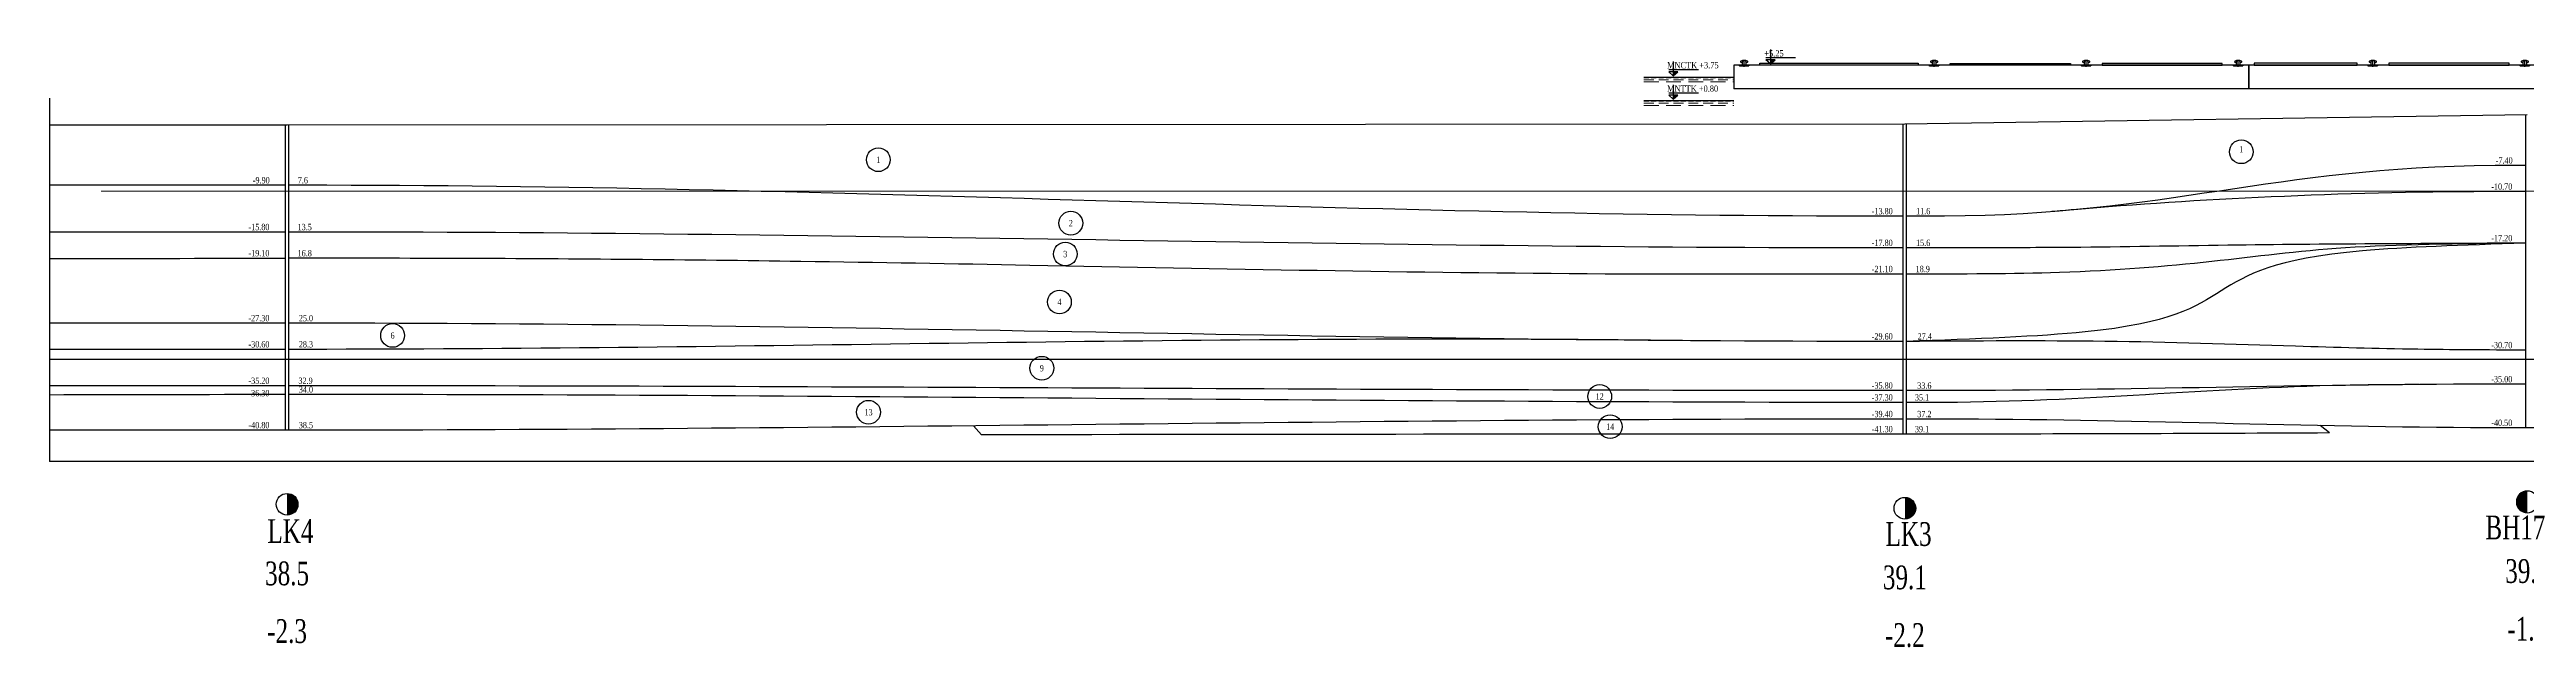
# Model space of a CAD drawing. Extents: x -57534 to 10615, y -13723 to 96319.
# Drawn here: x -57534 to -26254, y 88775 to 96319 of the extents above; entities that cross this region are included whole.
import ezdxf
from ezdxf.enums import TextEntityAlignment as Align

# ---------------------------------------------------------------- set-up
doc = ezdxf.new("R2010")
doc.units = 0
doc.header["$LTSCALE"] = 5
doc.header["$MEASUREMENT"] = 0
doc.linetypes.add('CENTER2', pattern=[1.125, 0.75, -0.125, 0.125, -0.125])
doc.linetypes.add('HIDDEN', pattern=[0.375, 0.25, -0.125])
for name, color, linetype in [('1', 1, 'CONTINUOUS'), ('2', 7, 'CONTINUOUS'), ('3', 3, 'CONTINUOUS'), ('4', 8, 'CONTINUOUS'), ('BORDER', 2, 'CONTINUOUS'), ('CENTER', 9, 'CENTER2'), ('DIMENSION', 4, 'CONTINUOUS'), ('HATCH', 7, 'CONTINUOUS'), ('HIDDEN', 4, 'HIDDEN'), ('Kich thuoc', 4, 'CONTINUOUS'), ('netmanh', 254, 'CONTINUOUS')]:
    doc.layers.add(name, color=color, linetype=linetype)
doc.layers.add('harch', color=8, linetype='CONTINUOUS', lineweight=5)
doc.layers.add('KHUAT', color=235, linetype='HIDDEN', lineweight=18)
doc.styles.add('THUONG', font='vntimeh.shx', dxfattribs={"width": 0.65})

# ---------------------------------------------------------------- blocks, each defined once
blk = doc.blocks.new('bhole1')
at = {"layer": '3'}
blk.add_hatch(color=256, dxfattribs=at).paths.add_polyline_path([(0, 1.37), (0, -1.37, 0.414214), (1.37, 0, 0.414214)])
blk.add_circle((0, 0), 1.37, dxfattribs=at)
blk = doc.blocks.new('CT')
at = {"layer": 'Kich thuoc'}
h = blk.add_hatch(color=256, dxfattribs=at)
h.paths.add_polyline_path([(1108730, 94213), (1108803, 94213), (1108730, 94150)])
edge = h.paths.add_edge_path()
edge.add_line((1108730, 94250), (1108744, 94250))
edge.add_ellipse((1108730, 94250), major_axis=(0, 13.6), ratio=1, start_angle=180.0639, end_angle=270.0639, ccw=False)
edge.add_line((1108730, 94236), (1108730, 94250))
edge = h.paths.add_edge_path()
edge.add_ellipse((1108730, 94250), major_axis=(-0.1, 13.6), ratio=1, start_angle=269.7373, end_angle=359.7373, ccw=False)
edge.add_line((1108744, 94250), (1108730, 94250))
edge.add_line((1108730, 94250), (1108730, 94263))
edge = h.paths.add_edge_path()
edge.add_line((1108730, 94263), (1108730, 94250))
edge.add_line((1108730, 94250), (1108716, 94250))
edge.add_ellipse((1108730, 94250), major_axis=(0.1, 13.6), ratio=1, start_angle=0.2109, end_angle=90.2109, ccw=False)
edge = h.paths.add_edge_path()
edge.add_line((1108716, 94250), (1108730, 94250))
edge.add_line((1108730, 94250), (1108730, 94236))
edge.add_ellipse((1108730, 94250), major_axis=(-0.1, 13.6), ratio=1, start_angle=89.7406, end_angle=179.7406, ccw=False)
for p, q in [((1108657, 94250), (1109126, 94250)), ((1108730, 94377), (1108730, 94150)), ((1108730, 94150), (1108657, 94213)), ((1108803, 94213), (1108657, 94213)), ((1108730, 94150), (1108803, 94213))]:
    blk.add_line(p, q, dxfattribs=at)
blk = doc.blocks.new('cd')
at = {"layer": 'DIMENSION', "xscale": 0.8000000000029103, "yscale": 0.8000000000029103, "zscale": 0.8}
blk.add_blockref('CT', (-886984, -75400), dxfattribs=at)
at = {"layer": 'DIMENSION', "ltscale": 5, "style": 'THUONG', "width": 0.65}
blk.add_attdef('QQQ', (20, 20), '', height=80, dxfattribs=at)
blk = doc.blocks.new('BN_D')
at = {"layer": 'BORDER'}
for points in [[(-38, 4, 0.414214), (-40, 2), (-40, 0)], [(40, 0), (40, 2, 0.414214), (38, 4), (-38, 4, 0.414214)], [(-16, 16, 0.11044), (-18, 27, 0.290485), (-22, 29), (-26, 29, -0.777074), (-28, 37, -0.254902), (28, 37, -0.777074), (26, 29), (22, 29, 0.290485), (18, 27, 0.11044), (16, 16, 0.11044)], [(-23, 4, 0.414214), (-16, 12), (-16, 28, -1), (16, 28), (16, 12, 0.414214), (23, 4, 0.414214)]]:
    blk.add_lwpolyline(points, format="xyb", dxfattribs=at)
at = {"layer": 'CENTER'}
blk.add_line((0, -9), (0, 49), dxfattribs=at)
at = {"layer": 'HIDDEN'}
blk.add_lwpolyline([(-40, 0), (-38, -4), (38, -4), (40, 0)], dxfattribs=at)

msp = doc.modelspace()

# ---------------------------------------------------------------- linework, layer by layer
at = {"layer": '1'}
for p, q in [((-26244.1, 95496.4), (-34104.1, 95376.4)), ((-26264.1, 91546.4), (-26264.1, 95496.4)), ((-54534.1, 95366.4), (-57534.1, 95366.4)), ((-54554.1, 91516.4), (-54554.1, 95366.4)), ((-34104.1, 95376.4), (-54534.1, 95366.4)), ((-54514.1, 91516.4), (-54514.1, 95366.4)), ((-34124.1, 91466.4), (-34124.1, 95376.4)), ((-34084.1, 91466.4), (-34084.1, 95376.4))]:
    msp.add_line(p, q, dxfattribs=at)
at = {"layer": '1', "color": 0}
for p, q in [((-45765.4, 91457.6), (-45863.9, 91571)), ((-28742.4, 91480.9), (-28857.2, 91573.8))]:
    msp.add_line(p, q, dxfattribs=at)
for points, knots in [([(-26264.1, 94856.4), (-26447.1, 94856.3), (-29444.5, 94854.5), (-30834.6, 94206.6), (-33869.6, 94216), (-34084.1, 94216.4)], [0, 0, 0, 0, 1.5358242, 44.6874686, 46.6874686, 46.6874686, 46.6874686, 46.6874686]), ([(-54554.1, 94606.4), (-54767.4, 94606.4), (-55734.1, 94606.4), (-56700.7, 94606.4), (-57534.1, 94606.4)], [0, 0, 0, 0, 2, 14.5, 14.5, 14.5, 14.5]), ([(-34124.1, 94216.4), (-34337.4, 94216.4), (-41032.1, 94213.8), (-47606.1, 94609), (-54300.7, 94606.5), (-54514.1, 94606.4)], [0, 0, 0, 0, 2, 100.3945247, 102.3945247, 102.3945247, 102.3945247, 102.3945247]), ([(-26264.1, 94526.4), (-26477.4, 94526.6), (-28454.7, 94528.8), (-30559.7, 94423.8), (-32156, 94282.4), (-32249, 94274.2)], [0, 0, 0, 0, 2, 29.664633, 31.3769276, 31.3769276, 31.3769276, 31.3769276]), ([(-54554.1, 94016.4), (-54767.4, 94016.4), (-55734.1, 94016.4), (-56700.7, 94016.4), (-57534.1, 94016.4)], [0, 0, 0, 0, 2, 14.5, 14.5, 14.5, 14.5]), ([(-34124.1, 93816.4), (-34337.4, 93816.4), (-40969.8, 93815), (-47668.4, 94017.8), (-54300.7, 94016.4), (-54514.1, 94016.4)], [0, 0, 0, 0, 2, 99.478831, 101.478831, 101.478831, 101.478831, 101.478831]), ([(-26264.1, 93876.4), (-27573.1, 93871.3), (-29467, 93863.6), (-31733.7, 93820.8), (-33065.9, 93817.6), (-33732.1, 93816.7), (-34084.1, 93816.4)], [0, 0, 0, 0, 18.4284951, 28.3987049, 34.31316, 38.3937815, 38.3937815, 38.3937815, 38.3937815]), ([(-26264.1, 93876.4), (-27120.4, 93867.4), (-28650.2, 93849.6), (-30171.1, 93633.4), (-31985.9, 93484.9), (-33372.6, 93485.9), (-34084.1, 93486.4)], [0, 0, 0, 0, 11.234957, 22.1373857, 33.2498045, 42.5409606, 42.5409606, 42.5409606, 42.5409606]), ([(-26264.1, 93876.4), (-27065.5, 93851.4), (-30797, 93722.2), (-29418.1, 92812.8), (-33205.3, 92667.1), (-34084.1, 92636.4)], [0, 0, 0, 0, 10.6594196, 55.1389087, 67.0267796, 67.0267796, 67.0267796, 67.0267796]), ([(-34124.1, 93486.4), (-35433.3, 93483.5), (-39104.2, 93474.8), (-43703.1, 93570.8), (-48491, 93656.6), (-51595, 93684.7), (-53728, 93686), (-54514.1, 93686.4)], [0, 0, 0, 0, 18.4180002, 55.0021631, 69.6037955, 91.006369, 101.597806, 101.597806, 101.597806, 101.597806]), ([(-54554.1, 92866.4), (-54767.4, 92866.4), (-55734.1, 92866.4), (-56700.7, 92866.4), (-57534.1, 92866.4)], [0, 0, 0, 0, 2, 14.5, 14.5, 14.5, 14.5]), ([(-34124.1, 92636.4), (-34337.4, 92636.4), (-40977, 92634.8), (-47661.2, 92868), (-54300.7, 92866.4), (-54514.1, 92866.4)], [0, 0, 0, 0, 2, 99.5846427, 101.5846427, 101.5846427, 101.5846427, 101.5846427]), ([(-36707.5, 92644.5), (-37249.4, 92650.2), (-43021.5, 92709.9), (-48923.4, 92535), (-54300.7, 92536.4), (-54514.1, 92536.4)], [0, 0, 0, 0, 8.1500994, 86.8081018, 88.8081018, 88.8081018, 88.8081018, 88.8081018]), ([(-26264.1, 92526.4), (-26773.4, 92528.3), (-27728.6, 92532.6), (-29456.9, 92583.6), (-31555.3, 92652.3), (-33190.9, 92641.7), (-34084.1, 92636.4)], [0, 0, 0, 0, 6.4275479, 14.3025254, 26.5763197, 38.713972, 38.713972, 38.713972, 38.713972]), ([(-54554.1, 92536.4), (-54767.4, 92536.4), (-55734.1, 92536.4), (-56700.7, 92536.4), (-57534.1, 92536.4)], [0, 0, 0, 0, 2, 14.5, 14.5, 14.5, 14.5]), ([(-34124.1, 92016.4), (-34337.4, 92016.4), (-40949.4, 92016), (-47688.7, 92076.8), (-54300.7, 92076.4), (-54514.1, 92076.4)], [0, 0, 0, 0, 2, 99.1796404, 101.1796404, 101.1796404, 101.1796404, 101.1796404]), ([(-34124.1, 91866.4), (-34337.4, 91866.4), (-40953, 91865.7), (-47685.1, 91967.1), (-54300.7, 91966.4), (-54514.1, 91966.4)], [0, 0, 0, 0, 2, 99.232312, 101.232312, 101.232312, 101.232312, 101.232312]), ([(-26264.1, 92096.4), (-26477.4, 92096.5), (-28907.9, 92098), (-31440.2, 92014.9), (-33870.7, 92016.3), (-34084.1, 92016.4)], [0, 0, 0, 0, 2, 36.4489477, 38.4489477, 38.4489477, 38.4489477, 38.4489477]), ([(-27615.2, 92092.2), (-27925.1, 92090.2), (-30024.2, 92076.7), (-31946.9, 91861.7), (-33870.3, 91866.1), (-34084.1, 91866.4)], [0, 0, 0, 0, 4.6336526, 31.3911626, 33.3911626, 33.3911626, 33.3911626, 33.3911626]), ([(-34124.1, 91656.4), (-34337.4, 91656.4), (-40958.4, 91657.3), (-47879.4, 91513.6), (-55534.1, 91516.6), (-56700.8, 91516.5), (-57534.1, 91516.4)], [0, 0, 0, 0, 2, 99.311266, 104.311266, 116.811266, 116.811266, 116.811266, 116.811266]), ([(-1096.9, 91416.1), (-2589.5, 91367.4), (-4420.1, 91323.9), (-12700.5, 91331.5), (-19669.5, 91562.1), (-28719.5, 91539.6), (-31431, 91658.5), (-33870.7, 91656.5), (-34084.1, 91656.4)], [120.5287382, 120.5287382, 120.5287382, 120.5287382, 143.5416472, 148.5416472, 244.5458138, 249.5458138, 284.126878, 286.126878, 286.126878, 286.126878, 286.126878]), ([(-28742.4, 91480.9), (-30362.8, 91474), (-32316.3, 91465.8), (-37991.3, 91467.5), (-42045, 91462.3), (-45765.4, 91457.6)], [0, 0, 0, 0, 24.3152915, 29.3152915, 85.123014, 85.123014, 85.123014, 85.123014])]:
    msp.add_open_spline(points, degree=3, knots=knots, dxfattribs=at)
for points in [[(-57534.1, 93683), (-56567.4, 93684.1), (-55600.7, 93685.3), (-54554.1, 93686.4)], [(-54554.1, 92076.4), (-55600.7, 92076.4), (-56567.4, 92076.4), (-57534.1, 92076.4)], [(-54554.1, 91966.4), (-55600.7, 91964.4), (-56567.4, 91962.4), (-57534.1, 91960.3)]]:
    msp.add_open_spline(points, degree=3, dxfattribs=at)
at = {"layer": '3'}
msp.add_line((-1022.9, 92408.3), (-57534.1, 92408.3), dxfattribs=at)
at = {"layer": '4'}
for p in [(-57534.1, 95708.3), (-1097.9, 91120.5)]:
    msp.add_line(p, (-57534.1, 91120.5), dxfattribs=at)
at = {"layer": 'BORDER'}
for p, q in [((-36263.1, 96123.3), (-36263.1, 95823.3)), ((-29763.1, 96123.3), (-29763.1, 95823.3)), ((-29761.1, 96123.3), (-29761.1, 95823.3))]:
    msp.add_line(p, q, dxfattribs=at)
for points in [[(-35934.1, 96148.3), (-33934.1, 96148.3), (-33934.1, 96123.3), (-35934.1, 96123.3)], [(-33531.6, 96145.8), (-32014.1, 96145.8), (-32014.1, 96123.3), (-33531.6, 96123.3)], [(-30096.6, 96145.8), (-31614.1, 96145.8), (-31614.1, 96123.3), (-30096.6, 96123.3)], [(-28394.1, 96148.3), (-29694.1, 96148.3), (-29694.1, 96123.3), (-28394.1, 96123.3)], [(-26474.1, 96148.3), (-27994.1, 96148.3), (-27994.1, 96123.3), (-26474.1, 96123.3)]]:
    msp.add_lwpolyline(points, close=True, dxfattribs=at)
at = {"layer": 'DIMENSION'}
for p, q in [((-11264.1, 96123.3), (-36263.1, 96123.3)), ((-11264.1, 95823.3), (-36263.1, 95823.3))]:
    msp.add_line(p, q, dxfattribs=at)
at = {"layer": 'harch'}
msp.add_line((-11007.1, 94533.7), (-56880.2, 94533.7), dxfattribs=at)
at = {"layer": 'HATCH'}
for centre in [(-29855.2, 95030.2), (-47067.8, 94929.6), (-44636.8, 94129), (-44706.3, 93739.5), (-44780.7, 93134.2), (-53201.6, 92712.2), (-45003, 92297.9), (-37957.7, 91941.9), (-47191.5, 91742.8), (-37825.2, 91560.5)]:
    msp.add_circle(centre, 150, dxfattribs=at)
at = {"layer": 'KHUAT', "color": 7, "ltscale": 50}
for p, q in [((-37400.2, 95961.7), (-36263.1, 95961.7)), ((-37400.2, 95666.7), (-36263.1, 95666.7))]:
    msp.add_line(p, q, dxfattribs=at)
at = {"layer": 'KHUAT', "color": 7, "ltscale": 100}
for p, q in [((-37400.2, 95938.5), (-36263.1, 95938.5)), ((-37400.2, 95643.5), (-36263.1, 95643.5))]:
    msp.add_line(p, q, dxfattribs=at)
at = {"layer": 'KHUAT', "color": 7, "ltscale": 150}
for p, q in [((-37400.2, 95910.8), (-36263.1, 95910.8)), ((-37400.2, 95615.8), (-36263.1, 95615.8))]:
    msp.add_line(p, q, dxfattribs=at)
at = {"layer": 'netmanh', "linetype": 'Continuous'}
for p, q in [((-37400.2, 95973.3), (-36263.1, 95973.3)), ((-37400.2, 95678.3), (-36263.1, 95678.3))]:
    msp.add_line(p, q, dxfattribs=at)

# ---------------------------------------------------------------- block references
at = {"layer": '3', "yscale": 100, "zscale": 100}
for p, xscale in [((-54534.1, 90580.7), 100), ((-26244.1, 90610.7), -100), ((-34104.1, 90530.7), 100)]:
    msp.add_blockref('bhole1', p, dxfattribs=dict(at, xscale=xscale))
at = {"layer": 'BORDER', "xscale": -1.5, "yscale": 1.5, "zscale": 1.5}
for p in [(-36133.1, 96116.5), (-33734.1, 96116.5), (-31814.1, 96116.5), (-29894.1, 96116.5), (-28194.1, 96116.5), (-26274.1, 96116.5)]:
    msp.add_blockref('BN_D', p, dxfattribs=at)
at = {"layer": 'DIMENSION'}
ref = msp.add_blockref('cd', (-37028.3, 96067.7), dxfattribs=at)
ref.add_attrib('+5.29', 'mnctk +3.75', (-37106.5, 96082.1), dxfattribs={"height": 80, "style": 'THUONG', "width": 0.75})
ref = msp.add_blockref('cd', (-35800.6, 96217.7), dxfattribs=at)
ref.add_attrib('+5.29', '+5.25', (-35878.8, 96232.1), dxfattribs={"height": 80, "style": 'THUONG', "width": 0.75})
ref = msp.add_blockref('cd', (-37028.3, 95772.7), dxfattribs=at)
ref.add_attrib('+5.29', 'mnttk +0.80', (-37106.5, 95787.1), dxfattribs={"height": 80, "style": 'THUONG', "width": 0.75})

# ---------------------------------------------------------------- texts
at = {"layer": '2', "color": 0, "style": 'THUONG', "width": 0.7}
for s, p in [('1', (-29855.2, 95061.4)), ('1', (-47067.8, 94929.6)), ('2', (-44636.8, 94129)), ('3', (-44706.3, 93739.5)), ('4', (-44780.7, 93134.2)), ('6', (-53201.6, 92712.2)), ('9', (-45003, 92297.9)), ('12', (-37957.7, 91941.9)), ('13', (-47191.5, 91742.8)), ('14', (-37825.2, 91560.5))]:
    msp.add_text(s, height=80, dxfattribs=at).set_placement(p, align=Align.MIDDLE_CENTER)
at = {"layer": '3', "style": 'THUONG', "width": 0.7}
for s, p in [('-7.40', (-26642, 94856.4)), ('-9.90', (-54967.5, 94606.4)), ('-10.70', (-26698.4, 94526.4)), ('-13.80', (-34522.2, 94216.4)), ('-15.80', (-55022.3, 94016.4)), ('-17.80', (-34522.2, 93816.4)), ('-17.20', (-26698.4, 93876.4)), ('-19.10', (-55022.3, 93686.4)), ('-21.10', (-34522.2, 93486.4)), ('-27.30', (-55022.3, 92866.4)), ('-30.60', (-55022.3, 92536.4)), ('-29.60', (-34522.2, 92636.4)), ('-30.70', (-26698.4, 92526.4)), ('-35.20', (-55022.3, 92076.4)), ('-36.30', (-55022.3, 91920)), ('-35.80', (-34522.2, 92016.4)), ('-37.30', (-34522.2, 91866.4)), ('-35.00', (-26698.4, 92096.4)), ('-39.40', (-34522.2, 91656.4)), ('-40.50', (-26698.4, 91546.4)), ('-40.80', (-55022.3, 91516.4)), ('-41.30', (-34522.2, 91466.4))]:
    msp.add_text(s, height=80, dxfattribs=at).set_placement(p, align=Align.BOTTOM_LEFT)
for s, p in [('7.6', (-54270.9, 94606.4)), ('11.6', (-33782.9, 94216.4)), ('13.5', (-54221.4, 94016.4)), ('15.6', (-33782.9, 93816.4)), ('16.8', (-54221.4, 93686.4)), ('18.9', (-33787.9, 93486.4)), ('25.0', (-54206.4, 92866.4)), ('28.3', (-54206.4, 92536.4)), ('27.4', (-33762.9, 92636.4)), ('32.9', (-54211.4, 92076.4)), ('34.0', (-54206.4, 91966.4)), ('35.1', (-33797.9, 91866.4)), ('33.6', (-33767.9, 92016.4)), ('37.2', (-33767.9, 91656.4)), ('38.5', (-54206.4, 91516.4)), ('39.1', (-33797.9, 91466.4))]:
    msp.add_text(s, height=80, dxfattribs=at).set_placement(p, align=Align.BOTTOM_RIGHT)
for s, p in [('BH17', (-26773, 90289.1)), ('LK4', (-54782.4, 90242.7)), ('LK3', (-34347.6, 90206.3))]:
    msp.add_text(s, height=300, dxfattribs=at).set_placement(p, align=Align.MIDDLE_LEFT)
for s, p in [('38.5', (-54534.1, 89709.2)), ('39.1', (-34104.1, 89659.2)), ('39.5', (-26244.1, 89739.2)), ('-1.0', (-26244.1, 89011.4)), ('-2.3', (-54534.1, 88981.4)), ('-2.2', (-34104.1, 88931.4))]:
    msp.add_text(s, height=300, dxfattribs=at).set_placement(p, align=Align.MIDDLE_CENTER)

doc.saveas('drawing.dxf')
